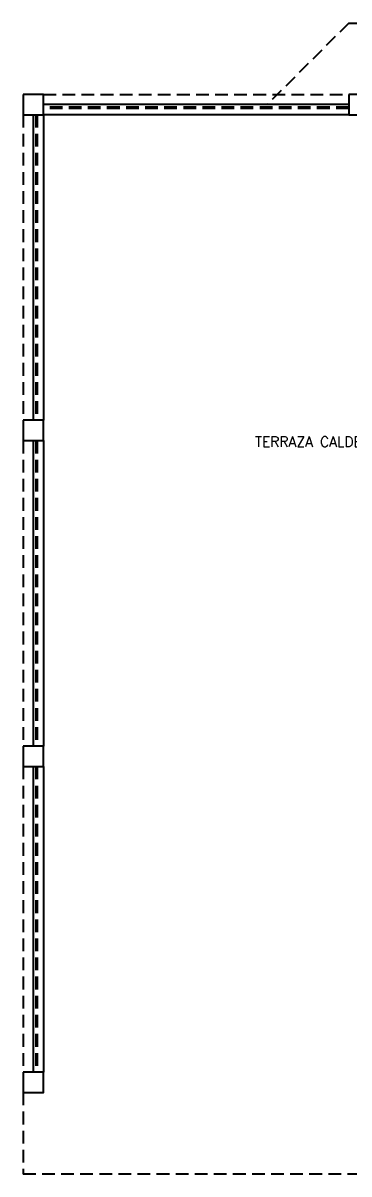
# Model space of a CAD drawing. Header units: metres. Extents: x 51 to 18146, y -212 to 18074.
# Drawn here: x 127.31 to 133.72, y 21.23 to 43.83 of the extents above; entities that cross this region are included whole.
import ezdxf

# ---------------------------------------------------------------- set-up
doc = ezdxf.new("R2010")
doc.units = ezdxf.units.M
doc.linetypes.add('HIDDEN', pattern=[0.375, 0.25, -0.125])
doc.layers.get('0').update_dxf_attribs({"color": 250})
for name, color, linetype in [('AY', 1, 'Continuous'), ('COL', 2, 'Continuous'), ('NO', 250, 'Continuous')]:
    doc.layers.add(name, color=color, linetype=linetype)
doc.layers.get('0').freeze()
doc.styles.add('ROMANS', font='romans', dxfattribs={"height": 0.13})

# ---------------------------------------------------------------- blocks, each defined once
blk = doc.blocks.new('-COL40-')
at = {"color": 0}
blk.add_lwpolyline([(-0.2, 0.2), (-0.2, -0.2), (0.2, -0.2), (0.2, 0.2)], close=True, dxfattribs=at)

msp = doc.modelspace()

# ---------------------------------------------------------------- linework, layer by layer
at = {"layer": 'AY', "color": 0, "linetype": 'HIDDEN'}
for p, q in [((133.712, 43.831), (132.112, 42.231)), ((127.712, 42.431), (133.712, 42.431)), ((133.712, 42.181), (127.712, 42.181)), ((133.712, 42.151), (127.712, 42.151)), ((127.312, 42.031), (127.312, 36.031)), ((127.562, 42.031), (127.562, 36.031)), ((127.592, 42.031), (127.592, 36.031)), ((127.312, 35.631), (127.312, 29.631)), ((127.562, 35.631), (127.562, 29.631)), ((127.592, 35.631), (127.592, 29.631)), ((127.312, 29.231), (127.312, 23.231)), ((127.562, 29.231), (127.562, 23.231)), ((127.592, 29.231), (127.592, 23.231)), ((127.312, 22.831), (127.312, 21.231)), ((134.312, 21.231), (127.312, 21.231))]:
    msp.add_line(p, q, dxfattribs=at)
at = {"layer": 'AY', "color": 0}
for p, q in [((133.712, 42.231), (127.712, 42.231)), ((127.512, 42.031), (127.512, 36.031)), ((127.712, 42.031), (127.712, 36.031)), ((133.712, 42.031), (127.712, 42.031)), ((127.512, 35.631), (127.512, 29.631)), ((127.712, 35.631), (127.712, 29.631)), ((127.512, 29.231), (127.512, 23.231)), ((127.712, 29.231), (127.712, 23.231))]:
    msp.add_line(p, q, dxfattribs=at)
at = {"layer": 'NO', "color": 15, "linetype": 'HIDDEN'}
msp.add_line((133.712, 43.831), (140.112, 43.831), dxfattribs=at)

# ---------------------------------------------------------------- block references
at = {"layer": 'COL', "color": 0}
for p in [(127.512, 42.231), (133.912, 42.231), (127.512, 35.831), (127.512, 29.431), (127.512, 23.031)]:
    msp.add_blockref('-COL40-', p, dxfattribs=at)

# ---------------------------------------------------------------- texts
at = {"layer": 'NO', "color": 0, "style": 'ROMANS'}
msp.add_text('TERRAZA CALDEROS', height=0.2, dxfattribs=at).set_placement((131.869, 35.51))

doc.saveas('drawing.dxf')
